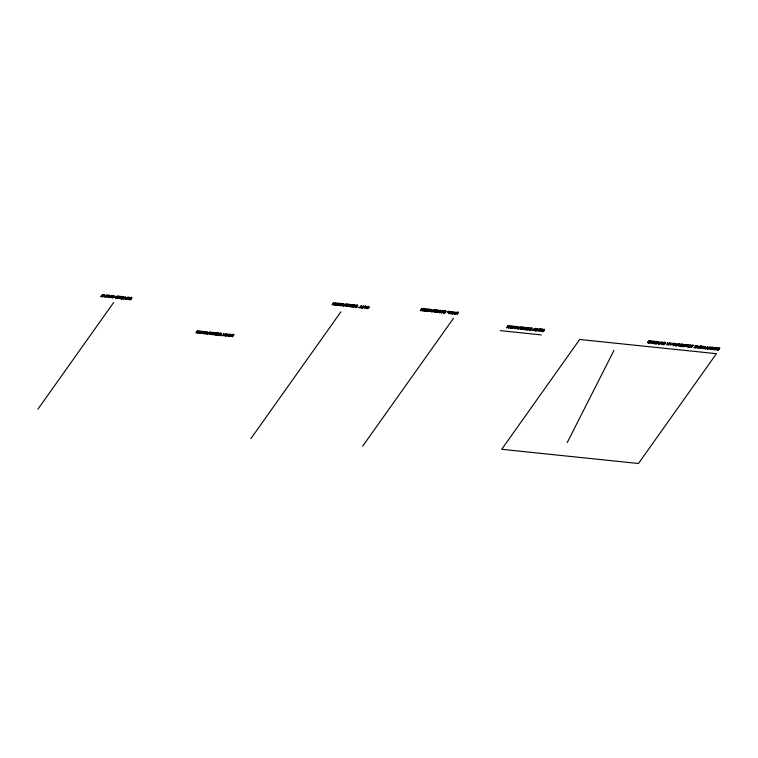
<?xml version="1.0" encoding="UTF-8"?>
<svg xmlns="http://www.w3.org/2000/svg" width="758" height="758" viewBox="0 0 758 758"><rect width="100%" height="100%" fill="white"/><g stroke="black" fill="none" stroke-linecap="round" stroke-linejoin="round"><path stroke-width="1.14" d="M447.864 312.097L448.528 311.576M672.507 344.066L674.213 343.63L673.654 344.416L672.564 344.227M686.293 345.496L686.956 344.975M343.374 306.099L343.876 303.797L340.816 305.834L343.156 305.36L342.986 306.061L343.867 306.147L344.909 305.521A1.194 0.692 -23.3 0 1 345.212 305.37M454.592 314.267L455.103 311.964L452.033 314.001L454.383 313.528L454.213 314.219L455.094 314.314L456.126 313.689A1.194 0.692 -23.3 0 1 456.43 313.537M707.451 349.163L707.953 346.861L704.893 348.898L707.233 348.424L707.062 349.125L707.944 349.211L708.986 348.585A1.194 0.692 -23.3 0 1 709.289 348.434M367.838 307.871L368.369 306.336L366.749 307.36A8.982 5.24 -23.3 0 0 365.991 308.118C367.564 303.816 363.992 311.112 367.914 306.639M367.867 306.848C364.873 312.249 372.652 303.882 367.82 307.919M567.202 442.644L613.942 350.461M37.9 409.197L113.634 302.546M129.059 299.154L130.329 298.576L129.173 298.453C129.286 303.333 134.772 294.673 129.817 298.102M218.664 334.894L219.943 334.306L218.787 334.183C219.176 339.101 224.122 330.365 219.432 333.833M250.889 438.617L340.929 311.813M354.886 306.81L356.165 306.223L355.009 306.099C355.331 310.988 360.448 302.309 355.654 305.749M443.193 312.59L444.472 312.012L443.316 311.889C443.648 316.787 448.717 308.089 443.961 311.538M362.665 446.187L453.474 318.294M529.387 329.73L530.666 329.143L529.51 329.019C529.833 333.927 534.911 325.21 530.155 328.669M647.683 342.464L648.952 341.886L647.796 341.763C648.014 346.662 653.311 337.945 648.441 341.413M662.53 344.009L663.809 343.431L662.653 343.308C662.947 348.206 668.101 339.48 663.288 342.957M679.718 345.8L680.987 345.212L679.831 345.089C680.097 349.997 685.317 341.308 680.476 344.738M107.219 295.658L108.925 295.449L108.403 296.179L107.352 296.046M127.164 297.733L128.869 297.524L128.348 298.254L127.316 298.131M208.924 332.648L210.629 332.449L210.108 333.169L209.056 333.037M231.834 335.027L233.54 334.828L233.028 335.548L231.957 335.415M345.146 304.564L346.851 304.365L346.33 305.086L345.297 304.962M433.453 310.354L435.158 310.145L434.637 310.875L433.604 310.752M456.363 312.732L458.069 312.533L457.557 313.253L456.496 313.12M519.647 327.484L521.352 327.285L520.831 328.006L519.761 327.873M534.286 329.01L535.991 328.801L535.47 329.531L534.437 329.408M660.635 342.588L662.34 342.379L661.819 343.109L660.768 342.976M677.823 344.369L679.528 344.17L679.007 344.89L677.974 344.767M709.223 347.638L710.928 347.429L710.407 348.149L709.355 348.026M343.45 304.072L342.294 305.019L343.222 305.114L343.383 304.441A4.245 2.473 -23.3 0 1 343.526 304.005M431.738 309.88L430.601 310.808L431.529 310.903L431.69 310.221A4.245 2.473 -23.3 0 1 431.842 309.795M517.922 327.011L516.795 327.939L517.723 328.034L517.885 327.361A4.245 2.473 -23.3 0 1 518.027 326.925M707.508 347.164L706.371 348.083L707.299 348.178L707.46 347.505A4.245 2.473 -23.3 0 1 707.602 347.069M206.83 332.487L207.237 332.156A4.245 2.473 -23.3 0 0 207.161 332.525L207 333.198L206.072 333.103L206.792 332.525M125.032 297.6L124.312 298.178L125.241 298.273L125.402 297.6A4.245 2.473 -23.3 0 1 125.544 297.164M454.231 312.609L453.521 313.187L454.44 313.281L454.601 312.609A4.245 2.473 -23.3 0 1 454.753 312.173M343.412 306.099L344.312 305.55A1.734 1.014 -23.3 0 1 345.117 305.19C343.62 304.763 346.434 303.191 347.382 304.157L345.828 306.355L345.733 305.294M454.639 314.267L455.539 313.717A1.734 1.014 -23.3 0 1 456.335 313.357C454.828 312.827 457.775 311.415 458.599 312.324L457.046 314.523L456.96 313.461M518.813 328.47L517.913 329.019L517.989 326.67L515.317 328.754L516.52 328.157L518.368 329.067L519.41 328.441A1.194 0.692 -23.3 0 1 519.713 328.29M707.489 349.163L708.389 348.623A1.734 1.014 -23.3 0 1 709.194 348.254L709.194 348.273M231.597 335.984L230.11 336.561L231.01 336.021A1.734 1.014 -23.3 0 1 231.806 335.652C230.309 335.216 233.151 333.662 234.07 334.619L232.517 336.817L232.431 335.756M433.216 311.311L432.174 311.936L430.326 311.026L429.123 311.614L431.795 309.539L431.681 311.879L432.619 311.339A1.734 1.014 -23.3 0 1 433.424 310.969C431.918 310.42 434.855 309.056 435.689 309.946L434.135 312.135L434.04 311.083M542.69 330.355L542.965 330.308A8.404 4.908 -23.3 0 1 543.391 330.28L544.111 329.635M448.603 311.576L449.579 311.661L449.02 312.448L447.912 312.249M687.032 344.975L688.008 345.061L687.449 345.847L686.341 345.648M543.827 329.588L542.605 329.891A0.985 0.578 -23.3 0 1 543.505 329.36A1.62 0.948 -23.3 0 1 544.576 329.503L543.571 330.545A6.102 3.563 -23.3 0 1 543.278 330.564L542.131 331.142L544.083 330.981A1.128 0.654 -23.3 0 1 542.908 331.616L542.652 331.616A2.511 1.469 -23.3 0 1 542.311 331.597A1.061 0.616 -23.3 0 1 542.69 330.204M448.139 312.637L448.84 312.703L448.565 313.641L450.119 311.443L449.03 311.33A2.937 1.715 -23.3 0 0 448.66 311.311A0.985 0.578 -23.3 0 0 447.485 312.353M656.636 341.526L657.574 341.621L656.021 343.819L655.026 343.715M656.456 341.782L657.025 341.849L655.253 343.459M520.234 328.214L520.32 329.275L521.883 327.077C520.812 326.575 518.358 327.058 519.618 328.129A1.734 1.014 -23.3 0 0 518.813 328.47M534.873 329.739L534.959 330.791L536.522 328.593C535.442 328.1 532.997 328.574 534.257 329.645A1.734 1.014 -23.3 0 0 533.452 329.995L532.552 330.545L534.049 329.957A1.194 0.692 -23.3 0 1 534.352 329.806M661.222 343.317L661.317 344.369L662.871 342.171C661.838 341.659 659.327 342.171 660.606 343.222A1.734 1.014 -23.3 0 0 659.811 343.573L658.91 344.123L658.986 341.773L656.305 343.848L658.655 343.383L658.475 344.075L659.365 344.17L660.398 343.545A1.194 0.692 -23.3 0 1 660.701 343.383M672.772 344.606L673.474 344.672L673.199 345.601L674.762 343.412L673.729 343.308A2.937 1.715 -23.3 0 0 673.303 343.279A0.985 0.578 -23.3 0 0 672.128 344.321M678.41 345.098L678.505 346.16L680.059 343.961C679.149 343.421 676.468 343.971 677.794 345.013A1.734 1.014 -23.3 0 0 676.998 345.354L676.089 345.904L676.164 343.554L673.492 345.639L675.833 345.165L675.662 345.856L676.543 345.951L677.586 345.326A1.194 0.692 -23.3 0 1 677.889 345.174M686.568 346.036L687.269 346.112L686.994 347.041L688.548 344.843L687.459 344.729A2.937 1.715 -23.3 0 0 687.089 344.71A0.985 0.578 -23.3 0 0 685.914 345.752M709.81 348.358L709.895 349.419L711.459 347.221C710.464 346.719 707.934 347.202 709.147 348.263M500.271 330.64L541.297 334.903M123.156 296.672L124.104 296.766L122.54 298.965L121.555 298.86M122.976 296.928L123.554 296.994L121.782 298.605M107.807 296.387L107.901 297.439L109.455 295.25C108.451 294.71 105.893 295.25 107.191 296.302A1.734 1.014 -23.3 0 0 106.395 296.643L105.495 297.193L106.982 296.615A1.194 0.692 -23.3 0 1 107.285 296.454M127.751 298.462L127.837 299.514L129.4 297.316C128.443 296.795 125.828 297.316 127.136 298.368A1.734 1.014 -23.3 0 0 126.33 298.718L125.43 299.268L125.506 296.918L122.834 298.993L125.174 298.529L125.004 299.221L125.885 299.315L126.927 298.68A1.194 0.692 -23.3 0 1 127.23 298.529M116.476 298.055L118.248 296.444L117.68 296.378A1.469 0.853 -23.3 0 0 116.334 296.738A1.469 0.853 -23.3 0 0 115.756 297.723M116.249 298.311L117.234 298.415L118.798 296.217L117.85 296.122A1.838 1.071 -23.3 0 0 116.088 296.596A1.838 1.071 -23.3 0 0 115.311 297.856M209.511 333.378L209.606 334.439L211.16 332.241C210.174 331.748 207.664 332.175 208.895 333.293A1.734 1.014 -23.3 0 0 208.099 333.634L207.19 334.183L207.266 331.833L204.594 333.918L206.934 333.444L206.763 334.136L207.645 334.231L208.687 333.605A1.194 0.692 -23.3 0 1 208.99 333.454M225.969 334.496L225.657 334.392A1.611 0.938 -23.3 0 1 227.779 334.287A1.611 0.938 -23.3 0 1 226.519 335.917A1.611 0.938 -23.3 0 1 224.804 335.32M231.616 335.993A1.194 0.692 -23.3 0 1 231.901 335.832M225.893 334.373A1.232 0.72 -23.3 0 1 227.419 334.505A1.232 0.72 -23.3 0 1 226.453 335.699A1.232 0.72 -23.3 0 1 225.117 335.33M221.184 333.965A1.308 0.758 -23.3 0 1 220.218 334.951A1.308 0.758 -23.3 0 1 218.873 334.913M219.289 333.728A1.308 0.758 -23.3 0 1 221.014 333.539M131.57 298.226A1.308 0.758 -23.3 0 1 130.603 299.211A1.308 0.758 -23.3 0 1 129.258 299.173M129.684 297.998A1.308 0.758 -23.3 0 1 131.409 297.809M121.413 299.04A1.838 1.071 -23.3 0 1 120.873 298.841M120.617 298.415A1.838 1.071 -23.3 0 1 121.394 297.145A1.838 1.071 -23.3 0 1 123.194 296.615M121.65 298.766A1.469 0.853 -23.3 0 1 121.289 298.624M121.062 298.273A1.469 0.853 -23.3 0 1 121.64 297.288A1.469 0.853 -23.3 0 1 123.033 296.842M116.107 298.491A1.838 1.071 -23.3 0 1 115.567 298.282M116.344 298.216A1.469 0.853 -23.3 0 1 115.983 298.074M112.516 296.17A1.232 0.72 -23.3 0 1 114.051 296.302A1.232 0.72 -23.3 0 1 113.075 297.496A1.232 0.72 -23.3 0 1 111.748 297.127M112.203 296.113A1.611 0.938 -23.3 0 1 114.401 296.075A1.611 0.938 -23.3 0 1 113.15 297.714A1.611 0.938 -23.3 0 1 111.426 297.117M357.406 305.881A1.308 0.758 -23.3 0 1 356.44 306.867A1.308 0.758 -23.3 0 1 355.095 306.829M355.511 305.645A1.308 0.758 -23.3 0 1 357.236 305.455M433.225 311.32A1.194 0.692 -23.3 0 1 433.519 311.15M445.713 311.671A1.308 0.758 -23.3 0 1 444.747 312.647A1.308 0.758 -23.3 0 1 443.402 312.618M443.818 311.434A1.308 0.758 -23.3 0 1 445.543 311.244M448.149 312.599A1.488 0.862 -23.3 0 1 447.419 312.391M531.908 328.801A1.308 0.758 -23.3 0 1 530.941 329.787A1.308 0.758 -23.3 0 1 529.596 329.749M530.013 328.565A1.308 0.758 -23.3 0 1 531.737 328.375M650.193 341.536A1.308 0.758 -23.3 0 1 649.227 342.521A1.308 0.758 -23.3 0 1 647.882 342.483M648.308 341.308A1.308 0.758 -23.3 0 1 650.032 341.119M655.12 343.62A1.469 0.853 -23.3 0 1 654.76 343.478M654.533 343.128A1.469 0.853 -23.3 0 1 655.12 342.142A1.469 0.853 -23.3 0 1 656.513 341.697M654.884 343.905A1.838 1.071 -23.3 0 1 654.353 343.696M654.088 343.27A1.838 1.071 -23.3 0 1 654.865 342A1.838 1.071 -23.3 0 1 656.674 341.479M665.041 343.08A1.308 0.758 -23.3 0 1 664.074 344.066A1.308 0.758 -23.3 0 1 662.738 344.028M663.155 342.853A1.308 0.758 -23.3 0 1 664.88 342.663M672.791 344.568A1.488 0.862 -23.3 0 1 672.062 344.359M682.228 344.871A1.308 0.758 -23.3 0 1 681.262 345.847A1.308 0.758 -23.3 0 1 679.917 345.819M680.343 344.634A1.308 0.758 -23.3 0 1 682.067 344.445M686.577 346.008A1.488 0.862 -23.3 0 1 685.848 345.79M703.699 347.022A1.232 0.72 -23.3 0 1 705.224 347.145A1.232 0.72 -23.3 0 1 704.258 348.339A1.232 0.72 -23.3 0 1 702.922 347.979M703.386 346.965A1.611 0.938 -23.3 0 1 705.584 346.927A1.611 0.938 -23.3 0 1 704.324 348.566A1.611 0.938 -23.3 0 1 702.609 347.969M108.877 297.193L110.592 297.487L112.212 295.535L109.588 297.363L110.062 295.307L108.877 297.164M104.481 294.729L103.998 297.041L106.982 294.995L104.49 296.691L104.481 294.729M697.786 345.8L697.294 348.111L700.288 346.065L697.72 347.827L697.786 345.8M365.318 306.024L364.806 308.326L364.589 307.587L363.452 307.473L362.248 308.061L365.318 306.024M539.383 328.896L538.881 331.199L538.663 330.46L536.323 330.933L539.383 328.896M364.816 306.668L364.655 307.341L363.726 307.246L364.892 306.298A4.245 2.473 -23.3 0 0 364.816 306.668M538.881 329.541L538.73 330.213L537.801 330.118L538.957 329.171A4.245 2.473 -23.3 0 0 538.881 329.541M658.873 342.455L658.711 343.128L657.792 343.033L658.948 342.095A4.245 2.473 -23.3 0 0 658.873 342.455M676.06 344.246L675.899 344.918L674.971 344.824L676.136 343.876A4.245 2.473 -23.3 0 0 676.06 344.246M450.802 311.898L450.29 313.821L452.734 312.069L451.759 313.973L453.312 311.775L450.688 313.49L451.19 311.557L450.707 311.5L449.153 313.698L450.802 311.898M100.738 296.425L102.595 296.89L104.149 294.701L102.178 294.492L103.609 294.919L101.43 295.696L102.946 295.847L102.415 296.596L100.738 296.425M117.926 298.207L119.773 298.68L121.337 296.482L119.357 296.274L120.787 296.7L120.314 297.373L118.798 297.221L120.134 297.638L119.603 298.377L117.926 298.207M197.345 330.801L195.791 332.999L198.823 331.464C194.645 337.755 203.646 326.594 196.474 332.563L197.345 330.801M203.106 331.407L201.552 333.596L203.106 331.407M203.902 331.483L204.622 331.843L203.248 333.776L204.982 331.871L206.072 331.71L203.902 331.483M210.288 334.231L212.145 334.695L213.709 332.506L211.728 332.298L213.159 332.724L210.989 333.501L212.496 333.653L211.965 334.401L210.288 334.231M214.325 332.572L212.761 334.761L215.793 333.226C211.624 339.518 220.625 328.356 213.443 334.325L214.325 332.572M215.594 334.78L217.451 335.254L219.015 333.056L217.034 332.847L218.465 333.274L217.991 333.946L216.475 333.795L217.802 334.202L217.271 334.951L215.594 334.78M224.226 335.14C222.7 338.011 227.277 331.246 224.472 334.79L223.402 333.511L223.913 334.524L221.791 335.699L224.226 335.14M333.567 302.726L332.013 304.915L335.045 303.38C330.867 309.671 339.868 298.51 332.696 304.479L333.567 302.726M339.328 303.323L337.765 305.512L339.328 303.323M340.124 303.399L340.844 303.759L339.47 305.692L341.204 303.797L342.284 303.626L340.124 303.399M346.51 306.147L348.367 306.62L349.931 304.422L347.95 304.214L349.381 304.64L347.211 305.417L348.718 305.569L348.187 306.317L346.51 306.147M350.547 304.489L348.983 306.677L352.015 305.142C347.837 311.434 356.847 300.272 349.665 306.241L350.547 304.489M351.816 306.696L353.673 307.17L355.227 304.972L353.256 304.763L354.687 305.19L352.517 305.967L354.024 306.128L353.493 306.867L351.816 306.696M358.326 307.369L359.851 307.805L361.405 305.616L359.671 307.511L358.326 307.369M360.448 307.596L361.973 308.032L363.527 305.834L361.793 307.729L360.448 307.596M421.874 308.506L420.32 310.704L423.352 309.169C419.174 315.461 428.175 304.29 421.003 310.268L421.874 308.506M427.635 309.103L426.081 311.301L427.635 309.103M428.431 309.188L429.151 309.539L427.777 311.481L429.511 309.577L430.591 309.416L428.431 309.188M434.817 311.936L436.674 312.4L438.238 310.212L436.257 310.003L437.688 310.429L437.214 311.102L435.698 310.941L437.025 311.358L436.494 312.106L434.817 311.936M438.854 310.268L437.29 312.467L440.322 310.932C436.144 317.223 445.154 306.052 437.972 312.031L438.854 310.268M440.123 312.486L441.98 312.95L443.534 310.761L441.563 310.553L442.994 310.979L442.52 311.652L441.004 311.491L442.331 311.908L441.8 312.656L440.123 312.486M508.068 325.637L506.515 327.835L509.547 326.3C505.368 332.591 514.369 321.43 507.197 327.399L508.068 325.637M513.829 326.243L512.266 328.432L513.829 326.243M514.625 326.319L515.345 326.679L513.971 328.612L515.705 326.717L516.785 326.546L514.625 326.319M521.011 329.067L522.868 329.531L524.432 327.342L522.452 327.134L523.882 327.56L521.712 328.337L523.219 328.489L522.688 329.237L521.011 329.067M525.038 327.409L523.484 329.597L526.516 328.062C522.338 334.354 531.339 323.192 524.166 329.161L525.038 327.409M526.317 329.616L528.174 330.09L529.728 327.892L527.758 327.683L529.188 328.11L528.705 328.783L527.198 328.631L528.525 329.038L527.994 329.787L526.317 329.616M537.166 328.659L535.603 330.858L537.166 328.659M540.501 329.01L541.231 329.36L539.848 331.303L541.591 329.398L542.671 329.237L540.501 329.01M579.68 339.48L501.701 449.305L638.454 463.508L716.433 353.692L579.68 339.48M651.605 341.005L650.051 343.203L653.083 341.659C648.905 347.95 657.906 336.789 650.734 342.768L651.605 341.005M654.391 341.299L652.837 343.488L654.391 341.299M667.428 344.009L666.765 344.937L669.74 342.891L667.751 343.791L667.239 342.625L667.428 344.009M670.063 342.919L668.499 345.117L669.598 344.123L671.019 344.265C668.869 347.78 673.862 340.873 671.2 344.009L669.778 343.857L670.063 342.919M691.893 345.193L692.613 345.544L691.239 347.477L692.973 345.582L694.063 345.411L691.893 345.193M694.044 347.496L695.901 347.96L697.455 345.771L695.474 345.563L696.905 345.989L696.431 346.662L694.915 346.501L696.251 346.918L695.721 347.666L694.044 347.496M700.648 346.103L699.084 348.292L700.648 346.103M701.444 346.179L702.164 346.539L700.79 348.472L702.524 346.577L703.604 346.406L701.444 346.179M710.587 349.211L712.444 349.684L714.008 347.486L712.027 347.278L713.458 347.704L712.984 348.377L711.468 348.225L712.795 348.642L712.264 349.381L710.587 349.211M714.377 347.524L715.107 347.884L713.723 349.817L715.467 347.913L716.547 347.751L714.377 347.524M716.954 347.789L715.391 349.988L718.423 348.453C714.244 354.744 723.255 343.582 716.073 349.552L716.954 347.789M719.74 348.083L718.177 350.281L719.74 348.083M228.878 336.448A1.706 0.995 -23.3 0 0 230.925 334.657A1.706 0.995 -23.3 0 0 228.253 334.837A1.706 0.995 -23.3 0 0 228.878 336.448M228.982 336.173A1.317 0.767 -23.3 0 0 230.593 334.809A1.317 0.767 -23.3 0 0 228.537 334.913A1.317 0.767 -23.3 0 0 228.982 336.173M200.027 333.444A1.706 0.995 -23.3 0 0 202.064 331.663A1.706 0.995 -23.3 0 0 199.401 331.843A1.706 0.995 -23.3 0 0 200.027 333.444M200.121 333.179A1.317 0.767 -23.3 0 0 201.742 331.805A1.317 0.767 -23.3 0 0 199.686 331.919A1.317 0.767 -23.3 0 0 200.121 333.179M336.344 305.095A1.317 0.767 -23.3 0 0 337.964 303.721A1.317 0.767 -23.3 0 0 335.908 303.835A1.317 0.767 -23.3 0 0 336.344 305.095M336.249 305.36A1.706 0.995 -23.3 0 0 338.286 303.579A1.706 0.995 -23.3 0 0 335.623 303.759A1.706 0.995 -23.3 0 0 336.249 305.36M424.651 310.875A1.317 0.767 -23.3 0 0 426.271 309.51A1.317 0.767 -23.3 0 0 424.215 309.615A1.317 0.767 -23.3 0 0 424.651 310.875M424.556 311.15A1.706 0.995 -23.3 0 0 426.593 309.368A1.706 0.995 -23.3 0 0 423.93 309.548A1.706 0.995 -23.3 0 0 424.556 311.15M510.845 328.015A1.317 0.767 -23.3 0 0 512.465 326.641A1.317 0.767 -23.3 0 0 510.409 326.755A1.317 0.767 -23.3 0 0 510.845 328.015M510.75 328.28A1.706 0.995 -23.3 0 0 512.787 326.499A1.706 0.995 -23.3 0 0 510.125 326.679A1.706 0.995 -23.3 0 0 510.75 328.28M683.659 346.415A1.317 0.767 -23.3 0 0 685.279 345.051A1.317 0.767 -23.3 0 0 683.223 345.155A1.317 0.767 -23.3 0 0 683.659 346.415M683.564 346.69A1.706 0.995 -23.3 0 0 685.602 344.909A1.706 0.995 -23.3 0 0 682.939 345.089A1.706 0.995 -23.3 0 0 683.564 346.69M689.174 346.993A1.317 0.767 -23.3 0 0 690.794 345.62A1.317 0.767 -23.3 0 0 688.738 345.733A1.317 0.767 -23.3 0 0 689.174 346.993M689.079 347.259A1.706 0.995 -23.3 0 0 691.125 345.477A1.706 0.995 -23.3 0 0 688.454 345.657A1.706 0.995 -23.3 0 0 689.079 347.259"/></g></svg>
